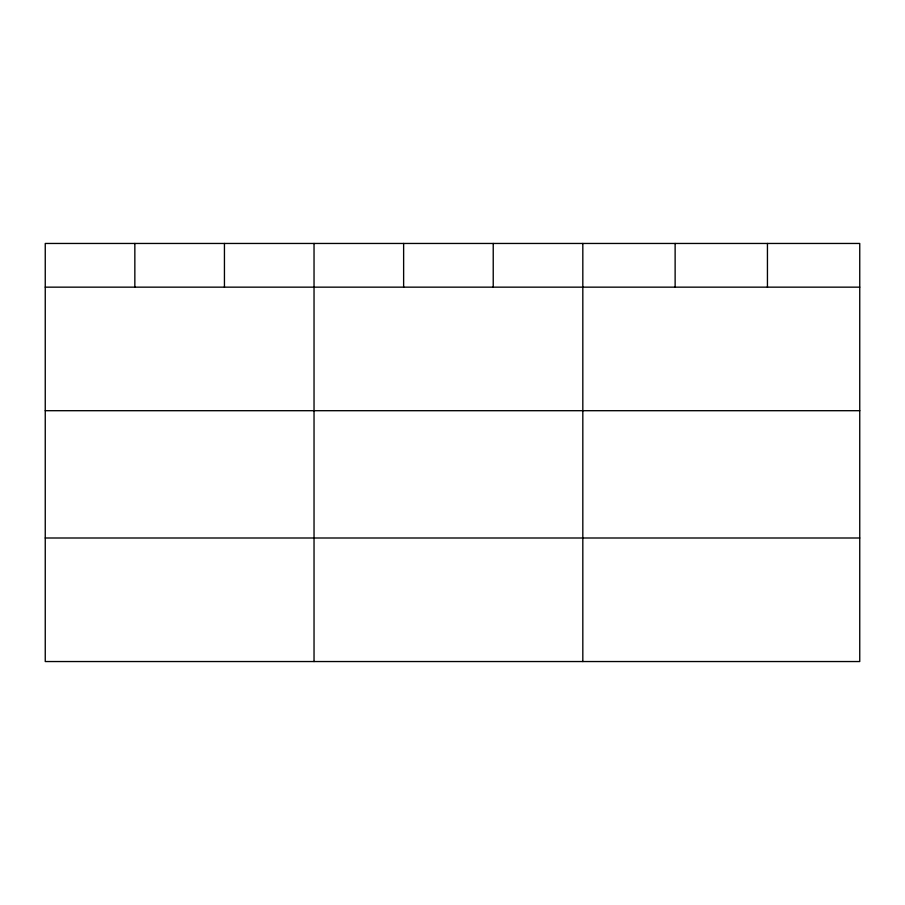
<?xml version="1.0" encoding="UTF-8"?>
<svg xmlns="http://www.w3.org/2000/svg" width="905" height="905" viewBox="0 0 905 905"><rect width="100%" height="100%" fill="white"/><g stroke="black" fill="none" stroke-linecap="round" stroke-linejoin="round"><path stroke-width="1.36" d="M859.75 410.7L859.75 243.456L45.25 243.456L45.25 661.544L859.75 661.544L859.75 410.7L45.25 410.7M45.25 287.157L859.75 287.157M45.25 538L859.75 538M767.44 243.456L767.44 287.157M675.13 243.456L675.13 287.157M582.82 243.456L582.82 661.544M493.225 243.456L493.225 287.157M403.63 243.456L403.63 287.157M314.035 243.456L314.035 661.544M224.44 243.456L224.44 287.157M134.845 243.456L134.845 287.157"/></g></svg>
